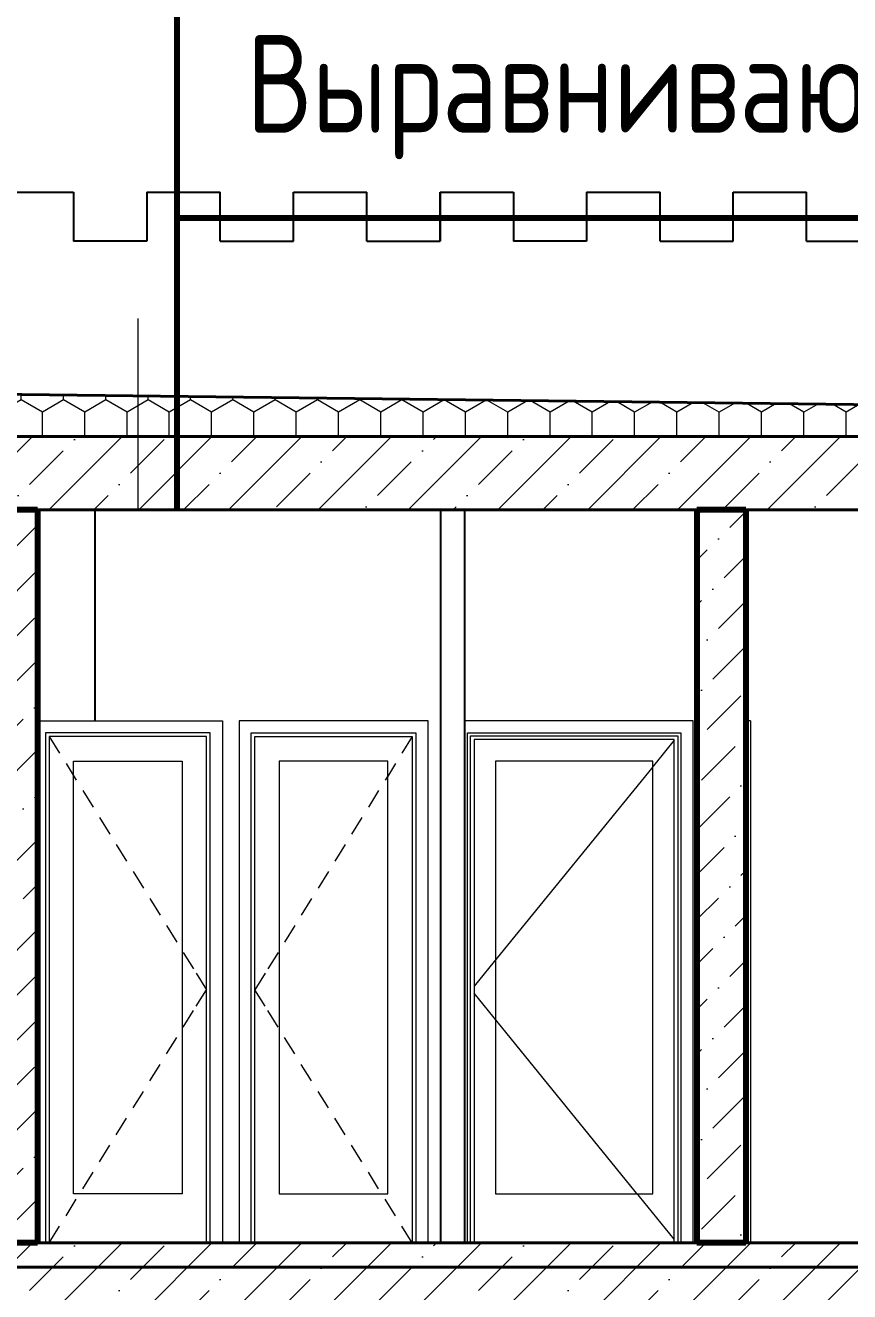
# Model space of a CAD drawing. Header units: feet. Extents: x -10410 to 374725, y -46422 to 88923.
# Drawn here: x 159798 to 163174, y 3100 to 8283 of the extents above; entities that cross this region are included whole.
import ezdxf

# ---------------------------------------------------------------- set-up
doc = ezdxf.new("R2010")
doc.units = ezdxf.units.FT
doc.header["$MEASUREMENT"] = 0
doc.set_wipeout_variables(frame=1)
doc.linetypes.add('Wipeout_Contour', pattern=[1000, 0, -1000])
for name, color, linetype, lineweight in [('Конструктив - Перекрытия_Ном._пера__21', 7, 'Continuous', 40), ('Конструктив - Стены Несущие_Ном._пера__120', 7, 'Continuous', 5), ('Конструктив - Стены Несущие_Ном._пера__47', 7, 'Continuous', 80), ('Конструктив - Стены Несущие_Ном._пера__74', 255, 'Continuous', 0), ('Маркер - Оси_Ном._пера__1', 7, 'Continuous', 20), ('Местность - Рельеф_Ном._пера__1', 7, 'Continuous', 20), ('Местность - Рельеф_Ном._пера__41', 7, 'Continuous', 80)]:
    doc.layers.add(name, color=color, linetype=linetype, lineweight=lineweight)
doc.layers.add('Конструктив - Стены Несущие', color=7, linetype='Continuous')
doc.layers.add('Конструктив - Стены Несущие_Ном._пера__169', color=7, linetype='Continuous', lineweight=5, true_color=0x68b353)
doc.layers.add('Конструктив - Стены Несущие_Ном._пера__87', color=7, linetype='Continuous', lineweight=25, true_color=0x6a6a6a)
doc.styles.add('СГЕНЕРИР_СТИЛЬ_2', font='CS_Gost2304.shx')

msp = doc.modelspace()

# ---------------------------------------------------------------- hatches: boundary and pattern name
at = {"layer": 'Конструктив - Стены Несущие_Ном._пера__120', "linetype": 'Continuous'}
h = msp.add_hatch(dxfattribs=at)
h.set_pattern_fill('СЕТКА_ШЕСТИУГОЛЬНАЯ', color=256, style=0, pattern_type=2)
h.set_pattern_definition([(90, (0, 0), (-173.20508, 0), [100, -200]), (90, (-86.6, 150), (-173.20508, 0), [100, -200]), (150, (-3e-13, 100), (86.60254, 150), [100, -200]), (150, (-173.2, 100), (86.60254, 150), [100, -200]), (210, (0, 0), (-86.60254, 150), [100, -200]), (210, (-173.2, -6e-13), (-86.60254, 150), [100, -200])])
h.paths.add_polyline_path([(156548.16301, 6600), (165748.16301, 6600), (165748.16301, 6700), (156548.16301, 6812.01401)])

# ---------------------------------------------------------------- linework, layer by layer
at = {"layer": 'Конструктив - Перекрытия_Ном._пера__21', "linetype": 'Continuous'}
for p, q in [((165748.16301, 6700), (156548.16301, 6812.01401)), ((165748.16301, 6600), (156548.16301, 6600)), ((165748.16301, 3200), (156548.16301, 3200))]:
    msp.add_line(p, q, dxfattribs=at)
at = {"layer": 'Конструктив - Стены Несущие_Ном._пера__87', "linetype": 'Continuous'}
for p, q in [((159696.25976, 7600), (159996.13239, 7600)), ((159996.13239, 7600), (159996.13239, 7400)), ((160296.13239, 7600), (160596.61438, 7600)), ((160296.13239, 7600), (160296.13239, 7400)), ((160596.61438, 7400), (160596.61438, 7600)), ((160896.61438, 7600), (161196.84795, 7600)), ((160896.61438, 7400), (160896.61438, 7600)), ((161196.84795, 7400), (161196.84795, 7600)), ((161496.84795, 7600), (161796.72058, 7600)), ((161496.84795, 7600), (161496.84795, 7400)), ((161496.84795, 7400), (161496.84795, 7600)), ((161796.72058, 7600), (161796.72058, 7400)), ((162096.72058, 7600), (162397.20257, 7600)), ((162096.72058, 7600), (162096.72058, 7400)), ((162397.20257, 7400), (162397.20257, 7600)), ((162697.20257, 7600), (162997.43614, 7600)), ((162697.20257, 7400), (162697.20257, 7600)), ((162997.43614, 7400), (162997.43614, 7600)), ((160296.13239, 7400), (159996.13239, 7400)), ((160596.61438, 7400), (160896.61438, 7400)), ((161196.84795, 7400), (161496.84795, 7400)), ((162096.72058, 7400), (161796.72058, 7400)), ((162397.20257, 7400), (162697.20257, 7400)), ((162997.43614, 7400), (163297.43614, 7400))]:
    msp.add_line(p, q, dxfattribs=at)
at = {"layer": 'Местность - Рельеф_Ном._пера__41', "linetype": 'Continuous'}
msp.add_line((160418.42452, 7495.90048), (172772.52187, 7495.90048), dxfattribs=at)

# ---------------------------------------------------------------- texts
at = {"layer": 'Маркер - Оси_Ном._пера__1', "linetype": 'Continuous', "insert": (160703.32075, 7989.55277), "char_height": 400, "attachment_point": 4, "style": 'СГЕНЕРИР_СТИЛЬ_2'}
msp.add_mtext('\\A1;{\\FCS_Gost2304.shx;Выравнивающая ц/п стяжка}', dxfattribs=at)

# ---------------------------------------------------------------- wipeouts: each hides what was drawn before it
at = {"color": 254, "linetype": 'Wipeout_Contour', "lineweight": 0, "ltscale": 640293.996057}
msp.add_wipeout([(160082.45356, 6300), (159848.163, 6300), (159848.163, 5436.99999), (160082.45356, 5436.99999)], dxfattribs=at).dxf.layer = 'Конструктив - Стены Несущие'
at = {"color": 254, "linetype": 'Wipeout_Contour', "lineweight": 0, "ltscale": 646505.803129}
msp.add_wipeout([(161598.20216, 6300), (161498.20216, 6300), (161498.20216, 3300), (161598.20216, 3300)], dxfattribs=at).dxf.layer = 'Конструктив - Стены Несущие'
at = {"color": 254, "linetype": 'Wipeout_Contour', "lineweight": 0, "ltscale": 1308732.855418321}
msp.add_wipeout([(165748.163, 6300), (162748.20216, 6300), (162748.20216, 5436.99999), (162767.20214, 5436.99999), (162767.20214, 5435.79268), (162767.20214, 5386.99999), (162767.20214, 3300), (165748.163, 3300)], dxfattribs=at).dxf.layer = 'Конструктив - Стены Несущие'

# ---------------------------------------------------------------- next in the draw order: linework, layer by layer
at = {"layer": 'Конструктив - Стены Несущие_Ном._пера__47', "linetype": 'Continuous'}
msp.add_line((159848.16301, 6300), (159548.16301, 6300), dxfattribs=at)

# ---------------------------------------------------------------- next in the draw order: wipeouts: each hides what was drawn before it
at = {"color": 254, "linetype": 'Wipeout_Contour', "lineweight": 0, "ltscale": 1609362.985516601}
msp.add_wipeout([(160082.45356, 6300), (160082.45356, 5436.99999), (160605.33698, 5436.99999), (160605.33698, 3300), (160673.43284, 3300), (160673.43284, 5436.99999), (161447.43286, 5436.99999), (161447.43286, 3300), (161498.20217, 3300), (161498.20217, 6300)], dxfattribs=at).dxf.layer = 'Конструктив - Стены Несущие'
at = {"color": 254, "linetype": 'Wipeout_Contour', "lineweight": 0, "ltscale": 973851.214742}
msp.add_wipeout([(161598.20216, 6300), (161598.20216, 5436.99999), (162532.60635, 5436.99999), (162532.60635, 3300), (162548.20216, 3300), (162548.20216, 6300)], dxfattribs=at).dxf.layer = 'Конструктив - Стены Несущие'
at = {"color": 254, "linetype": 'Wipeout_Contour', "lineweight": 0, "ltscale": 639709.708347}
msp.add_wipeout([(159848.16301, 3300), (159881.337, 3300), (159881.337, 5386.99999), (159848.16301, 5420.17399)], dxfattribs=at).dxf.layer = 'Конструктив - Стены Несущие'
at = {"color": 254, "linetype": 'Wipeout_Contour', "lineweight": 0, "ltscale": 651279.28566}
msp.add_wipeout([(162767.20216, 5437), (162748.20216, 5437), (162748.20216, 3300), (162767.20216, 3300)], dxfattribs=at).dxf.layer = 'Конструктив - Стены Несущие'

# ---------------------------------------------------------------- next in the draw order: linework, layer by layer
at = {"layer": 'Конструктив - Стены Несущие_Ном._пера__47', "linetype": 'Continuous'}
msp.add_line((159848.16301, 3300), (159548.16301, 3300), dxfattribs=at)
at = {"layer": 'Конструктив - Стены Несущие_Ном._пера__87', "linetype": 'Continuous'}
msp.add_line((161498.20216, 6300), (161498.20216, 3300), dxfattribs=at)
at = {"layer": 'Местность - Рельеф_Ном._пера__1', "linetype": 'Continuous'}
msp.add_line((160258.93654, 7083.41686), (160258.93654, 6300), dxfattribs=at)
at = {"layer": 'Местность - Рельеф_Ном._пера__41', "linetype": 'Continuous'}
msp.add_line((160418.42452, 13495.90048), (160418.42452, 6300), dxfattribs=at)

# ---------------------------------------------------------------- next in the draw order: wipeouts: each hides what was drawn before it
at = {"color": 254, "linetype": 'Wipeout_Contour', "lineweight": 0, "ltscale": 642571.507538}
msp.add_wipeout([(160605.337, 3300), (160605.337, 5437), (160555.337, 5387), (160555.337, 3300)], dxfattribs=at).dxf.layer = 'Конструктив - Стены Несущие'
at = {"color": 254, "linetype": 'Wipeout_Contour', "lineweight": 0, "ltscale": 643043.707731}
msp.add_wipeout([(160673.43285, 3300), (160723.43285, 3300), (160723.43285, 5387), (160673.43285, 5437)], dxfattribs=at).dxf.layer = 'Конструктив - Стены Несущие'
at = {"color": 254, "linetype": 'Wipeout_Contour', "lineweight": 0, "ltscale": 645938.586561}
msp.add_wipeout([(161447.43285, 5437), (161397.43285, 5387), (161397.43285, 3300), (161447.43285, 3300)], dxfattribs=at).dxf.layer = 'Конструктив - Стены Несущие'
at = {"color": 254, "linetype": 'Wipeout_Contour', "lineweight": 0, "ltscale": 639803.08461}
msp.add_wipeout([(159881.33701, 3300), (159896.33699, 3300), (159896.33699, 5360), (159881.33701, 5360)], dxfattribs=at).dxf.layer = 'Конструктив - Стены Несущие'
at = {"color": 254, "linetype": 'Wipeout_Contour', "lineweight": 0, "ltscale": 646704.912821}
msp.add_wipeout([(161608.60635, 3300), (161620.60636, 3300), (161620.60636, 5375.00001), (161608.60635, 5386.99998)], dxfattribs=at).dxf.layer = 'Конструктив - Стены Несущие'
at = {"color": 254, "linetype": 'Wipeout_Contour', "lineweight": 0, "ltscale": 650151.605706}
msp.add_wipeout([(162470.60637, 5375), (162470.60637, 3300), (162482.60636, 3300), (162482.60636, 5386.99999)], dxfattribs=at).dxf.layer = 'Конструктив - Стены Несущие'

# ---------------------------------------------------------------- next in the draw order: wipeouts: each hides what was drawn before it
at = {"color": 254, "linetype": 'Wipeout_Contour', "lineweight": 0, "ltscale": 801196.250873}
msp.add_wipeout([(160605.33698, 5436.99999), (159848.16301, 5436.99999), (159848.16301, 5420.17399), (159881.337, 5386.99999), (160555.33698, 5386.99999)], dxfattribs=at).dxf.layer = 'Конструктив - Стены Несущие'
at = {"color": 254, "linetype": 'Wipeout_Contour', "lineweight": 0, "ltscale": 644605.349469}
msp.add_wipeout([(160673.43285, 5437), (160723.43285, 5387), (161397.43285, 5387), (161447.43285, 5437)], dxfattribs=at).dxf.layer = 'Конструктив - Стены Несущие'
at = {"color": 254, "linetype": 'Wipeout_Contour', "lineweight": 0, "ltscale": 642438.068178}
msp.add_wipeout([(160540.337, 5360.00001), (160540.337, 3300), (160555.33699, 3300), (160555.33699, 5360.00001)], dxfattribs=at).dxf.layer = 'Конструктив - Стены Несущие'
at = {"color": 254, "linetype": 'Wipeout_Contour', "lineweight": 0, "ltscale": 643170.170708}
msp.add_wipeout([(160723.43286, 3300), (160738.43286, 3300), (160738.43286, 5360.00001), (160723.43286, 5360.00001)], dxfattribs=at).dxf.layer = 'Конструктив - Стены Несущие'
at = {"color": 254, "linetype": 'Wipeout_Contour', "lineweight": 0, "ltscale": 645805.164863}
msp.add_wipeout([(161382.43285, 3300), (161397.43285, 3300), (161397.43285, 5360.00001), (161382.43285, 5360.00001)], dxfattribs=at).dxf.layer = 'Конструктив - Стены Несущие'
at = {"color": 254, "linetype": 'Wipeout_Contour', "lineweight": 0, "ltscale": 648539.700292}
msp.add_wipeout([(162482.60635, 5386.99999), (161608.60637, 5386.99999), (161620.60637, 5375), (162470.60636, 5375)], dxfattribs=at).dxf.layer = 'Конструктив - Стены Несущие'
at = {"color": 254, "linetype": 'Wipeout_Contour', "lineweight": 0, "ltscale": 640035.650229}
msp.add_wipeout([(159896.337, 3500), (159996.337, 3500), (159996.337, 5272), (159896.337, 5272)], dxfattribs=at).dxf.layer = 'Конструктив - Стены Несущие'

# ---------------------------------------------------------------- next in the draw order: hatches: boundary and pattern name
at = {"layer": 'Конструктив - Стены Несущие_Ном._пера__120', "linetype": 'Continuous'}
h = msp.add_hatch(dxfattribs=at)
h.set_pattern_fill('ЖЕЛЕЗОБЕТОН', color=256, style=0, pattern_type=2)
h.set_pattern_definition([(45, (159698.16, 4800), (-183.848, 183.848), []), (45, (159606.24, 4891.92), (-183.848, 183.848), [195, -65, 0, -65])])
h.paths.add_polyline_path([(159848.16301, 3300), (159848.16301, 6300), (159548.16301, 6300), (159548.16301, 3300)])

# ---------------------------------------------------------------- next in the draw order: linework, layer by layer
for p, q in [((159848.16301, 5437), (160605.337, 5437)), ((160605.337, 5437), (160605.337, 3300)), ((160673.43285, 5437), (160673.43285, 3300)), ((161447.43285, 5437), (160673.43285, 5437)), ((161447.43285, 3300), (161447.43285, 5437))]:
    msp.add_line(p, q, dxfattribs=at)
at = {"layer": 'Конструктив - Стены Несущие_Ном._пера__47', "linetype": 'Continuous'}
msp.add_line((159848.16301, 6300), (159848.16301, 3300), dxfattribs=at)
at = {"layer": 'Конструктив - Стены Несущие_Ном._пера__87', "linetype": 'Continuous'}
msp.add_line((160082.45354, 6300), (160082.45354, 5437), dxfattribs=at)

# ---------------------------------------------------------------- next in the draw order: wipeouts: each hides what was drawn before it
at = {"color": 254, "linetype": 'Wipeout_Contour', "lineweight": 0, "ltscale": 646660.86785}
msp.add_wipeout([(161598.20216, 3300), (161608.60637, 3300), (161608.60637, 5386.99999), (161598.20216, 5397.4042)], dxfattribs=at).dxf.layer = 'Конструктив - Стены Несущие'
at = {"color": 254, "linetype": 'Wipeout_Contour', "lineweight": 0, "ltscale": 650277.619613}
msp.add_wipeout([(162532.60637, 5437), (162482.60637, 5387), (162482.60637, 3300), (162532.60637, 3300)], dxfattribs=at).dxf.layer = 'Конструктив - Стены Несущие'
at = {"color": 254, "linetype": 'Wipeout_Contour', "lineweight": 0, "ltscale": 1282466.335796707}
msp.add_wipeout([(160555.33698, 5386.99999), (159881.33701, 5386.99999), (159881.33701, 5360.00001), (159896.337, 5360.00001), (159896.337, 5372), (160540.33699, 5372), (160540.33699, 5360.00001), (160555.33698, 5360.00001)], dxfattribs=at).dxf.layer = 'Конструктив - Стены Несущие'
at = {"color": 254, "linetype": 'Wipeout_Contour', "lineweight": 0, "ltscale": 1289199.34214446}
msp.add_wipeout([(161397.43287, 5386.99999), (160723.43286, 5386.99999), (160723.43286, 5360.00001), (160738.43286, 5360.00001), (160738.43286, 5372), (161382.43284, 5372), (161382.43284, 5360.00001), (161397.43287, 5360.00001)], dxfattribs=at).dxf.layer = 'Конструктив - Стены Несущие'
at = {"color": 254, "linetype": 'Wipeout_Contour', "lineweight": 0, "ltscale": 642210.802182}
msp.add_wipeout([(160540.337, 3500), (160540.337, 5272), (160440.337, 5272), (160440.337, 3500)], dxfattribs=at).dxf.layer = 'Конструктив - Стены Несущие'
at = {"color": 254, "linetype": 'Wipeout_Contour', "lineweight": 0, "ltscale": 643402.723333}
msp.add_wipeout([(160738.43285, 3500), (160838.43285, 3500), (160838.43285, 5272), (160738.43285, 5272)], dxfattribs=at).dxf.layer = 'Конструктив - Стены Несущие'
at = {"color": 254, "linetype": 'Wipeout_Contour', "lineweight": 0, "ltscale": 645577.884125}
msp.add_wipeout([(161382.43285, 3500), (161382.43285, 5272), (161282.43285, 5272), (161282.43285, 3500)], dxfattribs=at).dxf.layer = 'Конструктив - Стены Несущие'

# ---------------------------------------------------------------- next in the draw order: linework, layer by layer
at = {"layer": 'Конструктив - Стены Несущие_Ном._пера__74', "linetype": 'Continuous'}
for p, q in [((160498.10227, 4403.94283), (160540.337, 4336)), ((160780.66758, 4403.94283), (160738.43285, 4336)), ((160498.10227, 4268.05717), (160540.337, 4336)), ((160780.66758, 4268.05717), (160738.43285, 4336))]:
    msp.add_line(p, q, dxfattribs=at)

# ---------------------------------------------------------------- next in the draw order: wipeouts: each hides what was drawn before it
at = {"color": 254, "linetype": 'Wipeout_Contour', "lineweight": 0, "ltscale": 810272.255001}
msp.add_wipeout([(161598.20216, 5397.4042), (161608.60637, 5386.99999), (162482.60635, 5386.99999), (162532.60635, 5436.99999), (161598.20216, 5436.99999)], dxfattribs=at).dxf.layer = 'Конструктив - Стены Несущие'
at = {"color": 254, "linetype": 'Wipeout_Contour', "lineweight": 0, "ltscale": 961836.916704}
msp.add_wipeout([(159896.337, 5372), (159896.337, 5272), (159996.337, 5272), (160440.337, 5272), (160540.337, 5272), (160540.337, 5372)], dxfattribs=at).dxf.layer = 'Конструктив - Стены Несущие'
at = {"color": 254, "linetype": 'Wipeout_Contour', "lineweight": 0, "ltscale": 966886.738478}
msp.add_wipeout([(161382.43285, 5372), (160738.43285, 5372), (160738.43285, 5272), (160838.43285, 5272), (161282.43285, 5272), (161382.43285, 5272)], dxfattribs=at).dxf.layer = 'Конструктив - Стены Несущие'
at = {"color": 254, "linetype": 'Wipeout_Contour', "lineweight": 0, "ltscale": 646757.497364}
msp.add_wipeout([(161635.60636, 5360.00001), (161620.60634, 5360.00001), (161620.60634, 3300), (161635.60636, 3300)], dxfattribs=at).dxf.layer = 'Конструктив - Стены Несущие'
at = {"color": 254, "linetype": 'Wipeout_Contour', "lineweight": 0, "ltscale": 650096.238443}
msp.add_wipeout([(162455.60637, 3300), (162470.60638, 3300), (162470.60638, 5360), (162455.60637, 5360)], dxfattribs=at).dxf.layer = 'Конструктив - Стены Несущие'
at = {"color": 254, "linetype": 'Wipeout_Contour', "lineweight": 0, "ltscale": 961530.905079}
msp.add_wipeout([(159896.337, 3300), (160540.337, 3300), (160540.337, 3500), (160440.337, 3500), (159996.337, 3500), (159896.337, 3500)], dxfattribs=at).dxf.layer = 'Конструктив - Стены Несущие'
at = {"color": 254, "linetype": 'Wipeout_Contour', "lineweight": 0, "ltscale": 966582.325595}
msp.add_wipeout([(161382.43285, 3300), (161382.43285, 3500), (161282.43285, 3500), (160838.43285, 3500), (160738.43285, 3500), (160738.43285, 3300)], dxfattribs=at).dxf.layer = 'Конструктив - Стены Несущие'

# ---------------------------------------------------------------- next in the draw order: linework, layer by layer
at = {"layer": 'Конструктив - Стены Несущие_Ном._пера__120', "linetype": 'Continuous'}
for p, q in [((159881.337, 5387), (159881.337, 3300)), ((160555.337, 5387), (159881.337, 5387)), ((159896.337, 5372), (159896.337, 5272)), ((160540.337, 5372), (159896.337, 5372)), ((160540.337, 5272), (160540.337, 5372)), ((160555.337, 3300), (160555.337, 5387)), ((160723.43285, 3300), (160723.43285, 5387)), ((160723.43285, 5387), (161397.43285, 5387)), ((160738.43285, 5272), (160738.43285, 5372)), ((160738.43285, 5372), (161382.43285, 5372)), ((161382.43285, 5372), (161382.43285, 5272)), ((161397.43285, 5387), (161397.43285, 3300)), ((159896.337, 5272), (159896.337, 3500)), ((160540.337, 3500), (160540.337, 5272)), ((160738.43285, 3500), (160738.43285, 5272)), ((161382.43285, 5272), (161382.43285, 3500)), ((159896.337, 3500), (159896.337, 3300)), ((160540.337, 3300), (160540.337, 3500)), ((160738.43285, 3300), (160738.43285, 3500)), ((161382.43285, 3500), (161382.43285, 3300))]:
    msp.add_line(p, q, dxfattribs=at)
at = {"layer": 'Конструктив - Стены Несущие_Ном._пера__74', "linetype": 'Continuous'}
for p, q in [((159896.337, 5372), (159938.57173, 5304.05717)), ((161382.43285, 5372), (161340.19812, 5304.05717)), ((159896.337, 3300), (159938.57173, 3367.94283)), ((161382.43285, 3300), (161340.19812, 3367.94283))]:
    msp.add_line(p, q, dxfattribs=at)

# ---------------------------------------------------------------- next in the draw order: wipeouts: each hides what was drawn before it
at = {"color": 254, "linetype": 'Wipeout_Contour', "lineweight": 0, "ltscale": 650903.687744}
msp.add_wipeout([(162748.20216, 3300), (162748.20216, 6300), (162548.20216, 6300), (162548.20216, 3300)], dxfattribs=at).dxf.layer = 'Конструктив - Стены Несущие'
at = {"color": 254, "linetype": 'Wipeout_Contour', "lineweight": 0, "ltscale": 972806.336179}
msp.add_wipeout([(162470.60637, 5374.99999), (161620.60636, 5375.00002), (161620.60636, 5360), (161635.60637, 5360), (162455.60636, 5360), (162470.60637, 5360)], dxfattribs=at).dxf.layer = 'Конструктив - Стены Несущие'
at = {"color": 254, "linetype": 'Wipeout_Contour', "lineweight": 0, "ltscale": 641123.225882}
msp.add_wipeout([(159996.337, 3500), (160440.337, 3500), (160440.337, 5272), (159996.337, 5272)], dxfattribs=at).dxf.layer = 'Конструктив - Стены Несущие'
at = {"color": 254, "linetype": 'Wipeout_Contour', "lineweight": 0, "ltscale": 644490.30341}
msp.add_wipeout([(161282.43285, 3500), (161282.43285, 5272), (160838.43285, 5272), (160838.43285, 3500)], dxfattribs=at).dxf.layer = 'Конструктив - Стены Несущие'
at = {"color": 254, "linetype": 'Wipeout_Contour', "lineweight": 0, "ltscale": 646966.045566}
msp.add_wipeout([(161635.60637, 5272), (161635.60637, 3499.99999), (161723.60638, 3499.99999), (161723.60638, 5272)], dxfattribs=at).dxf.layer = 'Конструктив - Стены Несущие'
at = {"color": 254, "linetype": 'Wipeout_Contour', "lineweight": 0, "ltscale": 649892.930023}
msp.add_wipeout([(162367.60637, 3499.99999), (162455.60638, 3499.99999), (162455.60638, 5271.99999), (162367.60637, 5271.99999)], dxfattribs=at).dxf.layer = 'Конструктив - Стены Несущие'

# ---------------------------------------------------------------- next in the draw order: hatches: boundary and pattern name
at = {"layer": 'Конструктив - Стены Несущие_Ном._пера__120', "linetype": 'Continuous'}
h = msp.add_hatch(dxfattribs=at)
h.set_pattern_fill('ЖЕЛЕЗОБЕТОН', color=256, style=0, pattern_type=2)
h.set_pattern_definition([(45, (161148.16, 6450), (-183.848, 183.848), []), (45, (161056.24, 6541.92), (-183.848, 183.848), [195, -65, 0, -65])])
h.paths.add_polyline_path([(165848.16288, 6300), (165848.16288, 6600), (156448.16295, 6600), (156448.16295, 6300)])
at = {"layer": 'Конструктив - Стены Несущие_Ном._пера__169', "linetype": 'Continuous'}
h = msp.add_hatch(dxfattribs=at)
h.set_pattern_fill('БЕТОН_01', color=256, style=0, pattern_type=2)
h.set_pattern_definition([(45, (0, 0), (-183.84776, 183.84776), [195, -65, 0, -65]), (45, (22.98, 206.83), (-183.84776, 183.84776), [195, -65, 0, -65])])
h.paths.add_polyline_path([(162748.20216, 3300), (162748.20216, 6300), (162548.20216, 6300), (162548.20216, 3300)])

# ---------------------------------------------------------------- next in the draw order: linework, layer by layer
at = {"layer": 'Конструктив - Перекрытия_Ном._пера__21', "linetype": 'Continuous'}
for p, q in [((162548.20216, 6300), (159848.16301, 6300)), ((162648.20216, 6300), (159948.16301, 6300)), ((165748.16301, 6300), (162748.20216, 6300)), ((165748.16301, 3300), (162748.20216, 3300))]:
    msp.add_line(p, q, dxfattribs=at)
at = {"layer": 'Конструктив - Стены Несущие_Ном._пера__120', "linetype": 'Continuous'}
for p, q in [((162532.60637, 5437), (161598.20216, 5437)), ((162532.60637, 3300), (162532.60637, 5437)), ((162767.20216, 5437), (162748.20216, 5437)), ((162767.20216, 5437), (162767.20216, 3300)), ((161608.60637, 3300), (161608.60637, 5387)), ((161608.60637, 5387), (162482.60637, 5387)), ((162482.60637, 5387), (162482.60637, 3300)), ((159996.337, 3500), (159996.337, 5272)), ((159996.337, 5272), (160440.337, 5272)), ((160440.337, 5272), (160440.337, 3500)), ((160838.43285, 5272), (160838.43285, 3500)), ((161282.43285, 5272), (160838.43285, 5272)), ((161282.43285, 3500), (161282.43285, 5272)), ((160440.337, 3500), (159996.337, 3500)), ((160838.43285, 3500), (161282.43285, 3500))]:
    msp.add_line(p, q, dxfattribs=at)
at = {"layer": 'Конструктив - Стены Несущие_Ном._пера__47', "linetype": 'Continuous'}
for p, q in [((162548.20216, 6300), (162548.20216, 3300)), ((162748.20216, 6300), (162548.20216, 6300)), ((162748.20216, 6300), (162748.20216, 3300)), ((162748.20216, 3300), (162548.20216, 3300))]:
    msp.add_line(p, q, dxfattribs=at)
at = {"layer": 'Конструктив - Стены Несущие_Ном._пера__74', "linetype": 'Continuous'}
for p, q in [((159964.96843, 5261.59291), (160007.20316, 5193.65008)), ((161313.80142, 5261.59291), (161271.56669, 5193.65008)), ((160033.59987, 5151.18582), (160075.8346, 5083.24299)), ((161245.16998, 5151.18582), (161202.93525, 5083.24299)), ((160102.2313, 5040.77872), (160144.46603, 4972.8359)), ((161176.53855, 5040.77872), (161134.30382, 4972.8359)), ((160170.86274, 4930.37163), (160213.09747, 4862.4288)), ((161107.90711, 4930.37163), (161065.67238, 4862.4288)), ((160239.49418, 4819.96454), (160281.72891, 4752.02171)), ((161039.27567, 4819.96454), (160997.04095, 4752.02171)), ((160308.12561, 4709.55745), (160350.36034, 4641.61462)), ((160970.64424, 4709.55745), (160928.40951, 4641.61462)), ((160376.75705, 4599.15035), (160418.99178, 4531.20753)), ((160902.0128, 4599.15035), (160859.77807, 4531.20753)), ((160445.38848, 4488.74326), (160487.62321, 4420.80044)), ((160833.38137, 4488.74326), (160791.14664, 4420.80044)), ((160445.38848, 4183.25674), (160487.62321, 4251.19956)), ((160833.38137, 4183.25674), (160791.14664, 4251.19956)), ((160376.75705, 4072.84965), (160418.99178, 4140.79247)), ((160902.0128, 4072.84965), (160859.77807, 4140.79247)), ((160308.12561, 3962.44255), (160350.36034, 4030.38538)), ((160970.64424, 3962.44255), (160928.40951, 4030.38538)), ((160239.49418, 3852.03546), (160281.72891, 3919.97829)), ((161039.27567, 3852.03546), (160997.04095, 3919.97829)), ((160170.86274, 3741.62837), (160213.09747, 3809.5712)), ((161107.90711, 3741.62837), (161065.67238, 3809.5712)), ((160102.2313, 3631.22128), (160144.46603, 3699.1641)), ((161176.53855, 3631.22128), (161134.30382, 3699.1641)), ((160033.59987, 3520.81418), (160075.8346, 3588.75701)), ((161245.16998, 3520.81418), (161202.93525, 3588.75701)), ((159964.96843, 3410.40709), (160007.20316, 3478.34992)), ((161313.80142, 3410.40709), (161271.56669, 3478.34992))]:
    msp.add_line(p, q, dxfattribs=at)
at = {"layer": 'Конструктив - Стены Несущие_Ном._пера__87', "linetype": 'Continuous'}
msp.add_line((161598.20216, 3300), (161598.20216, 6300), dxfattribs=at)

# ---------------------------------------------------------------- next in the draw order: wipeouts: each hides what was drawn before it
at = {"color": 254, "linetype": 'Wipeout_Contour', "lineweight": 0, "ltscale": 972793.801585}
msp.add_wipeout([(162455.60638, 5360.00001), (161635.60637, 5360.00001), (161635.60637, 5272), (161723.60638, 5272), (162367.60637, 5272), (162455.60638, 5272)], dxfattribs=at).dxf.layer = 'Конструктив - Стены Несущие'
at = {"color": 254, "linetype": 'Wipeout_Contour', "lineweight": 0, "ltscale": 972492.031611}
msp.add_wipeout([(161723.60637, 3499.99999), (161635.60637, 3499.99999), (161635.60637, 3300), (162455.60638, 3300), (162455.60638, 3499.99999), (162367.60637, 3499.99999)], dxfattribs=at).dxf.layer = 'Конструктив - Стены Несущие'

# ---------------------------------------------------------------- next in the draw order: hatches: boundary and pattern name
at = {"layer": 'Конструктив - Стены Несущие_Ном._пера__120', "linetype": 'Continuous'}
h = msp.add_hatch(dxfattribs=at)
h.set_pattern_fill('ЖЕЛЕЗОБЕТОН', color=256, style=0, pattern_type=2)
h.set_pattern_definition([(45, (161148.16, 3150), (-183.848, 183.848), []), (45, (161056.24, 3241.92), (-183.848, 183.848), [195, -65, 0, -65])])
h.paths.add_polyline_path([(165848.16288, 3000), (165848.16288, 3300), (156448.16295, 3300), (156448.16295, 3000)])

# ---------------------------------------------------------------- next in the draw order: linework, layer by layer
at = {"layer": 'Конструктив - Перекрытия_Ном._пера__21', "linetype": 'Continuous'}
msp.add_line((162548.20216, 3300), (159848.16301, 3300), dxfattribs=at)
at = {"layer": 'Конструктив - Стены Несущие_Ном._пера__120', "linetype": 'Continuous'}
for p, q in [((161620.60637, 3300), (161620.60637, 5375)), ((161620.60637, 5375), (162470.60637, 5375)), ((161635.60637, 5360), (161635.60637, 3300)), ((162455.60637, 5360), (161635.60637, 5360)), ((162455.60637, 3300), (162455.60637, 5360)), ((162470.60637, 5375), (162470.60637, 3300))]:
    msp.add_line(p, q, dxfattribs=at)

# ---------------------------------------------------------------- next in the draw order: wipeouts: each hides what was drawn before it
at = {"color": 254, "linetype": 'Wipeout_Contour', "lineweight": 0, "ltscale": 648429.487385}
msp.add_wipeout([(162367.60637, 3500), (162367.60637, 5272), (161723.60637, 5272), (161723.60637, 3500)], dxfattribs=at).dxf.layer = 'Конструктив - Стены Несущие'

# ---------------------------------------------------------------- next in the draw order: linework, layer by layer
at = {"layer": 'Конструктив - Стены Несущие_Ном._пера__120', "linetype": 'Continuous'}
for p, q in [((161723.60637, 5272), (161723.60637, 3500)), ((162367.60637, 5272), (161723.60637, 5272)), ((162367.60637, 3500), (162367.60637, 5272)), ((161723.60637, 3500), (162367.60637, 3500))]:
    msp.add_line(p, q, dxfattribs=at)
at = {"layer": 'Конструктив - Стены Несущие_Ном._пера__74', "linetype": 'Continuous'}
for p, q in [((162455.60637, 5357.27014), (161635.60637, 4350.72986)), ((162455.60637, 3314.72986), (161635.60637, 4321.27014))]:
    msp.add_line(p, q, dxfattribs=at)

doc.saveas('drawing.dxf')
